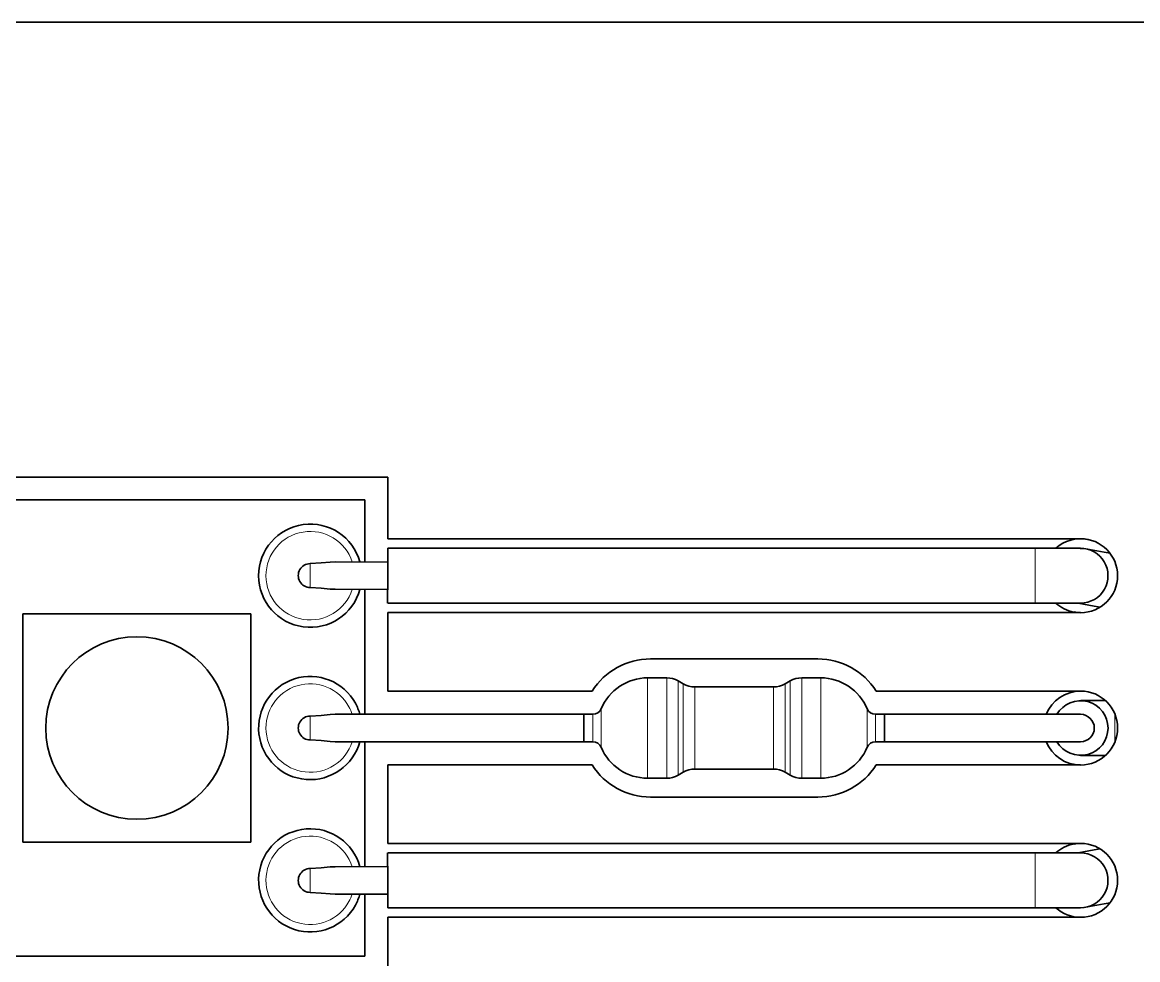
# Model space of a CAD drawing. Extents: x 276 to 1434, y 180 to 714.
# Drawn here: x 697.66 to 722.12, y 415.42 to 435.97 of the extents above; entities that cross this region are included whole.
import ezdxf

# ---------------------------------------------------------------- set-up
doc = ezdxf.new("R2010")
doc.units = 0

msp = doc.modelspace()

# ---------------------------------------------------------------- linework, layer by layer
at = {"color": 7, "lineweight": 35}
for p, q in [((452.315, 435.97), (736.685, 435.97)), ((705.671, 426), (457.315, 426)), ((457.815, 425.5), (705.171, 425.5)), ((705.171, 415.5), (457.815, 415.5))]:
    msp.add_line(p, q, dxfattribs=at)
at = {"color": 7, "lineweight": 35, "ltscale": 0.03375}
for p, q in [((705.671, 424.65), (705.671, 426)), ((705.671, 415), (705.671, 416.35))]:
    msp.add_line(p, q, dxfattribs=at)
at = {"color": 7, "lineweight": 35, "ltscale": 0.033995}
msp.add_line((705.171, 424.14), (705.171, 425.5), dxfattribs=at)
at = {"color": 7, "lineweight": 35, "ltscale": 0.379999}
for p, q in [((705.671, 424.65), (720.871, 424.65)), ((720.871, 423.029), (705.671, 423.029)), ((720.871, 417.971), (705.671, 417.971)), ((705.671, 416.35), (720.871, 416.35))]:
    msp.add_line(p, q, dxfattribs=at)
at = {"color": 7, "lineweight": 35, "ltscale": 0.355}
for p, q in [((719.872, 424.439), (705.672, 424.439)), ((719.871, 423.24), (705.671, 423.24)), ((719.871, 417.761), (705.671, 417.761)), ((719.872, 416.561), (705.672, 416.561))]:
    msp.add_line(p, q, dxfattribs=at)
at = {"color": 7, "lineweight": 35, "ltscale": 0.024913}
for p, q in [((720.869, 424.439), (719.872, 424.439)), ((720.869, 416.561), (719.872, 416.561))]:
    msp.add_line(p, q, dxfattribs=at)
at = {"color": 7, "lineweight": 35, "ltscale": 0.01018}
msp.add_line((721.387, 424.354), (720.986, 424.428), dxfattribs=at)
at = {"color": 7, "lineweight": 35, "ltscale": 0.003293}
for p, q in [((721.516, 424.331), (721.387, 424.354)), ((721.516, 416.67), (721.387, 416.646))]:
    msp.add_line(p, q, dxfattribs=at)
at = {"color": 7, "lineweight": 35, "ltscale": 0.028847}
for p, q in [((705.672, 424.139), (704.518, 424.141)), ((705.672, 416.861), (704.518, 416.859))]:
    msp.add_line(p, q, dxfattribs=at)
at = {"color": 7, "lineweight": 35, "ltscale": 0.028783}
for p, q in [((705.671, 423.539), (704.52, 423.541)), ((705.671, 417.461), (704.52, 417.459))]:
    msp.add_line(p, q, dxfattribs=at)
at = {"color": 7, "lineweight": 35, "ltscale": 0.068504}
for p, q in [((705.171, 420.8), (705.171, 423.54)), ((705.171, 417.46), (705.171, 420.2))]:
    msp.add_line(p, q, dxfattribs=at)
at = {"color": 7, "lineweight": 35, "ltscale": 0.042961}
msp.add_line((705.671, 421.311), (705.671, 423.029), dxfattribs=at)
at = {"color": 7, "lineweight": 35, "ltscale": 0.025021}
for p, q in [((720.871, 423.24), (719.871, 423.24)), ((720.871, 417.761), (719.871, 417.761))]:
    msp.add_line(p, q, dxfattribs=at)
at = {"color": 7, "lineweight": 35, "ltscale": 0.009043}
for p, q in [((721.171, 423.173), (720.815, 423.239)), ((721.171, 417.827), (720.815, 417.761))]:
    msp.add_line(p, q, dxfattribs=at)
at = {"color": 7, "lineweight": 35, "ltscale": 0.003239}
for p, q in [((721.298, 423.15), (721.171, 423.173)), ((721.298, 417.85), (721.171, 417.827))]:
    msp.add_line(p, q, dxfattribs=at)
at = {"color": 7, "lineweight": 35, "ltscale": 0.125}
for p, q in [((697.671, 423), (702.671, 423)), ((697.671, 423), (697.671, 418)), ((702.671, 418), (702.671, 423)), ((702.671, 418), (697.671, 418))]:
    msp.add_line(p, q, dxfattribs=at)
at = {"color": 7, "lineweight": 35, "ltscale": 0.091846}
for p, q in [((711.434, 422.013), (715.108, 422.013)), ((715.108, 418.987), (711.434, 418.987))]:
    msp.add_line(p, q, dxfattribs=at)
at = {"color": 7, "lineweight": 13, "ltscale": 0.014316}
for p, q in [((711.371, 421.6), (711.371, 421.027)), ((711.791, 421.6), (711.791, 421.027)), ((714.752, 421.6), (714.752, 421.027)), ((715.171, 421.6), (715.171, 421.027))]:
    msp.add_line(p, q, dxfattribs=at)
at = {"color": 7, "lineweight": 35, "ltscale": 0.010492}
for p, q in [((711.791, 421.6), (711.371, 421.6)), ((711.791, 419.4), (711.371, 419.4))]:
    msp.add_line(p, q, dxfattribs=at)
at = {"color": 7, "lineweight": 35, "ltscale": 0.01049}
for p, q in [((715.171, 421.6), (714.752, 421.6)), ((715.171, 419.4), (714.752, 419.4))]:
    msp.add_line(p, q, dxfattribs=at)
at = {"color": 7, "lineweight": 35, "ltscale": 0.112134}
for p, q in [((710.157, 421.311), (705.671, 421.311)), ((720.871, 421.311), (716.386, 421.311)), ((705.671, 419.69), (710.157, 419.69)), ((716.386, 419.69), (720.871, 419.69))]:
    msp.add_line(p, q, dxfattribs=at)
at = {"color": 7, "lineweight": 13, "ltscale": 0.013444}
for p, q in [((712.041, 421.533), (712.041, 420.995)), ((714.502, 421.533), (714.502, 420.995))]:
    msp.add_line(p, q, dxfattribs=at)
at = {"color": 7, "lineweight": 35, "ltscale": 0.003301}
for p, q in [((712.155, 421.467), (712.041, 421.533)), ((712.155, 419.533), (712.041, 419.467))]:
    msp.add_line(p, q, dxfattribs=at)
at = {"color": 7, "lineweight": 13, "ltscale": 0.012585}
for p, q in [((712.155, 421.467), (712.155, 420.964)), ((714.387, 421.467), (714.387, 420.964))]:
    msp.add_line(p, q, dxfattribs=at)
at = {"color": 7, "lineweight": 13, "ltscale": 0.011713}
for p, q in [((712.405, 421.4), (712.405, 420.931)), ((714.137, 421.4), (714.137, 420.931))]:
    msp.add_line(p, q, dxfattribs=at)
at = {"color": 7, "lineweight": 35, "ltscale": 0.043301}
for p, q in [((714.137, 421.4), (712.405, 421.4)), ((714.137, 419.6), (712.405, 419.6))]:
    msp.add_line(p, q, dxfattribs=at)
at = {"color": 7, "lineweight": 35, "ltscale": 0.003302}
for p, q in [((714.387, 421.467), (714.502, 421.533)), ((714.387, 419.533), (714.502, 419.467))]:
    msp.add_line(p, q, dxfattribs=at)
at = {"color": 7, "lineweight": 35, "ltscale": 0.013538}
msp.add_line((720.874, 421.1), (721.415, 421.1), dxfattribs=at)
at = {"color": 7, "lineweight": 13, "ltscale": 0.005506}
for p, q in [((710.356, 420.703), (710.356, 420.923)), ((716.187, 420.923), (716.187, 420.703))]:
    msp.add_line(p, q, dxfattribs=at)
at = {"color": 7, "lineweight": 13, "ltscale": 0.040685}
for p, q in [((711.371, 421.027), (711.371, 419.4)), ((711.791, 419.4), (711.791, 421.027)), ((714.752, 419.4), (714.752, 421.027)), ((715.171, 421.027), (715.171, 419.4))]:
    msp.add_line(p, q, dxfattribs=at)
at = {"color": 7, "lineweight": 13, "ltscale": 0.038207}
for p, q in [((712.041, 419.467), (712.041, 420.995)), ((714.502, 419.467), (714.502, 420.995))]:
    msp.add_line(p, q, dxfattribs=at)
at = {"color": 7, "lineweight": 13, "ltscale": 0.035764}
for p, q in [((712.155, 420.964), (712.155, 419.533)), ((714.387, 420.964), (714.387, 419.533))]:
    msp.add_line(p, q, dxfattribs=at)
at = {"color": 7, "lineweight": 13, "ltscale": 0.033287}
for p, q in [((712.405, 420.931), (712.405, 419.6)), ((714.137, 420.931), (714.137, 419.6))]:
    msp.add_line(p, q, dxfattribs=at)
at = {"color": 7, "lineweight": 13, "ltscale": 0.006544}
for p, q in [((703.971, 420.762), (703.971, 420.5)), ((703.971, 420.5), (703.971, 420.238))]:
    msp.add_line(p, q, dxfattribs=at)
at = {"color": 7, "lineweight": 35, "ltscale": 0.141301}
for p, q in [((710.171, 420.8), (704.519, 420.8)), ((710.171, 420.2), (704.519, 420.2))]:
    msp.add_line(p, q, dxfattribs=at)
at = {"color": 7, "lineweight": 35, "ltscale": 0.015}
for p, q in [((709.971, 420.8), (709.971, 420.2)), ((716.571, 420.8), (716.571, 420.2))]:
    msp.add_line(p, q, dxfattribs=at)
at = {"color": 7, "lineweight": 35, "ltscale": 0.005}
for p, q in [((710.171, 420.8), (709.971, 420.8)), ((716.571, 420.8), (716.371, 420.8)), ((710.171, 420.2), (709.971, 420.2)), ((716.571, 420.2), (716.371, 420.2))]:
    msp.add_line(p, q, dxfattribs=at)
at = {"color": 7, "lineweight": 13, "ltscale": 0.015}
msp.add_line((710.171, 420.8), (710.171, 420.2), dxfattribs=at)
at = {"color": 7, "lineweight": 13, "ltscale": 0.015648}
for p, q in [((710.356, 420.703), (710.356, 420.077)), ((716.187, 420.703), (716.187, 420.077))]:
    msp.add_line(p, q, dxfattribs=at)
at = {"color": 7, "lineweight": 13, "ltscale": 0.003905}
msp.add_line((716.371, 420.8), (716.371, 420.644), dxfattribs=at)
at = {"color": 7, "lineweight": 35, "ltscale": 0.1}
for p, q in [((720.371, 420.8), (716.371, 420.8)), ((720.371, 420.2), (716.371, 420.2))]:
    msp.add_line(p, q, dxfattribs=at)
at = {"color": 7, "lineweight": 13, "ltscale": 0.011095}
msp.add_line((716.371, 420.644), (716.371, 420.2), dxfattribs=at)
at = {"color": 7, "lineweight": 35, "ltscale": 0.0125}
for p, q in [((720.871, 420.8), (720.371, 420.8)), ((720.871, 420.2), (720.371, 420.2))]:
    msp.add_line(p, q, dxfattribs=at)
at = {"color": 7, "lineweight": 13, "ltscale": 0.015363}
msp.add_line((721.621, 420.807), (721.621, 420.193), dxfattribs=at)
at = {"color": 7, "lineweight": 35, "ltscale": 0.013599}
msp.add_line((720.871, 419.9), (721.415, 419.9), dxfattribs=at)
at = {"color": 7, "lineweight": 35, "ltscale": 0.042962}
msp.add_line((705.671, 417.971), (705.671, 419.69), dxfattribs=at)
at = {"color": 7, "lineweight": 35, "ltscale": 0.033996}
msp.add_line((705.171, 415.5), (705.171, 416.86), dxfattribs=at)
at = {"color": 7, "lineweight": 35, "ltscale": 0.010242}
msp.add_line((721.387, 416.646), (720.984, 416.571), dxfattribs=at)
at = {"color": 7, "lineweight": 35}
for points in [[(703.972, 424.104), (704.214, 424.118), (704.408, 424.137), (704.518, 424.141)], [(703.971, 423.58), (704.213, 423.566), (704.408, 423.546), (704.52, 423.541)], [(703.971, 420.762), (704.214, 420.776), (704.41, 420.795), (704.521, 420.8)], [(703.971, 420.238), (704.214, 420.224), (704.409, 420.205), (704.519, 420.2)], [(703.971, 417.42), (704.213, 417.434), (704.408, 417.454), (704.52, 417.459)], [(703.972, 416.896), (704.214, 416.882), (704.408, 416.863), (704.518, 416.859)]]:
    msp.add_lwpolyline(points, dxfattribs=at)
msp.add_circle((700.171, 420.5), 2, dxfattribs=at)
for centre, radius, start, end in [((703.971, 423.839), 1.131, 15.4208, 344.6684), ((720.871, 423.839), 0.811, 79.0765, 132.2461), ((720.871, 423.839), 0.811, 270, 90), ((703.971, 423.842), 0.262, 89.9119, 269.9285), ((720.871, 423.839), 0.811, 227.7539, 259.0772), ((727.56, 458.497), 36.107, 259.0772, 259.2008), ((711.434, 420.5), 1.513, 90, 147.6117), ((715.108, 420.5), 1.513, 32.3883, 90), ((703.971, 420.5), 1.131, 28.6479, 344.6238), ((711.371, 420.5), 1.1, 90, 157.3801), ((711.791, 421.1), 0.5, 60.0013, 89.9987), ((714.752, 421.1), 0.5, 90.0013, 119.9987), ((715.171, 420.5), 1.1, 22.6199, 90), ((712.405, 421.9), 0.5, 240.0013, 269.9987), ((714.137, 421.9), 0.5, 270.0013, 299.9987), ((720.871, 420.5), 0.811, 90, 158.2734), ((720.871, 420.5), 0.811, 270, 90), ((720.871, 420.5), 0.6, 209.9999, 149.9999), ((703.971, 420.5), 1.131, 15.3762, 28.6479), ((710.171, 421), 0.2, 270.0147, 337.3655), ((716.371, 421), 0.2, 202.6199, 270), ((703.971, 420.5), 0.262, 89.9994, 270.0013), ((720.871, 420.5), 0.3, 270, 90), ((710.171, 420), 0.2, 22.6199, 90), ((711.371, 420.5), 1.1, 202.6199, 270), ((715.171, 420.5), 1.1, 270, 337.3801), ((716.371, 420), 0.2, 90.0147, 157.3655), ((720.871, 420.5), 0.811, 201.7221, 270), ((711.434, 420.5), 1.513, 212.3883, 270), ((712.405, 419.1), 0.5, 90.0013, 119.9987), ((714.137, 419.1), 0.5, 60.0013, 89.9987), ((715.108, 420.5), 1.513, 270, 327.6117), ((711.791, 419.9), 0.5, 270.0013, 299.9987), ((714.752, 419.9), 0.5, 240.0013, 269.9987), ((703.971, 417.161), 1.131, 15.3317, 331.3521), ((720.871, 417.161), 0.811, 100.9228, 132.2461), ((727.56, 382.503), 36.107, 100.7991, 100.9228), ((720.871, 417.161), 0.811, 270, 90), ((703.971, 417.158), 0.262, 90.0714, 270.0879), ((703.971, 417.161), 1.131, 331.3521, 344.5792), ((720.871, 417.161), 0.811, 227.7539, 269.8695)]:
    msp.add_arc(centre, radius, start, end, dxfattribs=at)
at = {"color": 7, "lineweight": 13}
for centre, start, end in [((703.971, 423.839), 18.0873, 342.0473), ((703.971, 420.5), 28.6479, 341.9801), ((703.971, 420.5), 18.0199, 28.6479), ((703.971, 417.161), 17.9527, 331.3521), ((703.971, 417.161), 331.3521, 341.9127)]:
    msp.add_arc(centre, 0.97, start, end, dxfattribs=at)
at = {"color": 7, "lineweight": 35}
for centre, major_axis, ratio, start_param, end_param in [((705.671, 423.839), (0.001, 0.6), 0.000256, 3.141518, 6.101582), ((705.671, 423.839), (0.001, 0.6), 0.000256, 6.101582, 6.283111), ((705.671, 423.839), (0.001, 0.6), 0.000256, 6.283111, 7.330384), ((720.871, 423.839), (0.59, -0.108), 0.999999, 4.894043, 8.050331), ((705.671, 423.839), (0, 0.3), 0.000256, 3.141593, 6.283185), ((705.671, 423.839), (0.001, 0.6), 0.000256, 2.094394, 3.141518), ((705.671, 417.161), (0.001, -0.6), 0.000256, 3.141667, 4.188792), ((705.671, 417.161), (0.001, -0.6), 0.000256, 0.181603, 3.141667), ((720.871, 417.161), (0.59, 0.108), 0.999999, 4.516039, 7.672327), ((705.671, 417.161), (0, 0.3), 0.000256, 3.141593, 6.283185), ((705.671, 417.161), (0.001, -0.6), 0.000256, 5.235987, 6.28326), ((705.671, 417.161), (0.001, -0.6), 0.000256, 0.000074, 0.181603)]:
    msp.add_ellipse(centre, major_axis=major_axis, ratio=ratio, start_param=start_param, end_param=end_param, dxfattribs=at)
at = {"color": 7, "lineweight": 13}
for centre, major_axis, start_param, end_param in [((719.871, 423.839), (0.001, 0.6), 3.141518, 6.283111), ((703.971, 423.842), (0, 0.3), 3.652301, 5.777098), ((719.871, 417.161), (0.001, -0.6), 0.000074, 3.141667), ((703.971, 417.158), (0, 0.3), 3.64768, 5.772477)]:
    msp.add_ellipse(centre, major_axis=major_axis, ratio=0.000256, start_param=start_param, end_param=end_param, dxfattribs=at)

doc.saveas('drawing.dxf')
